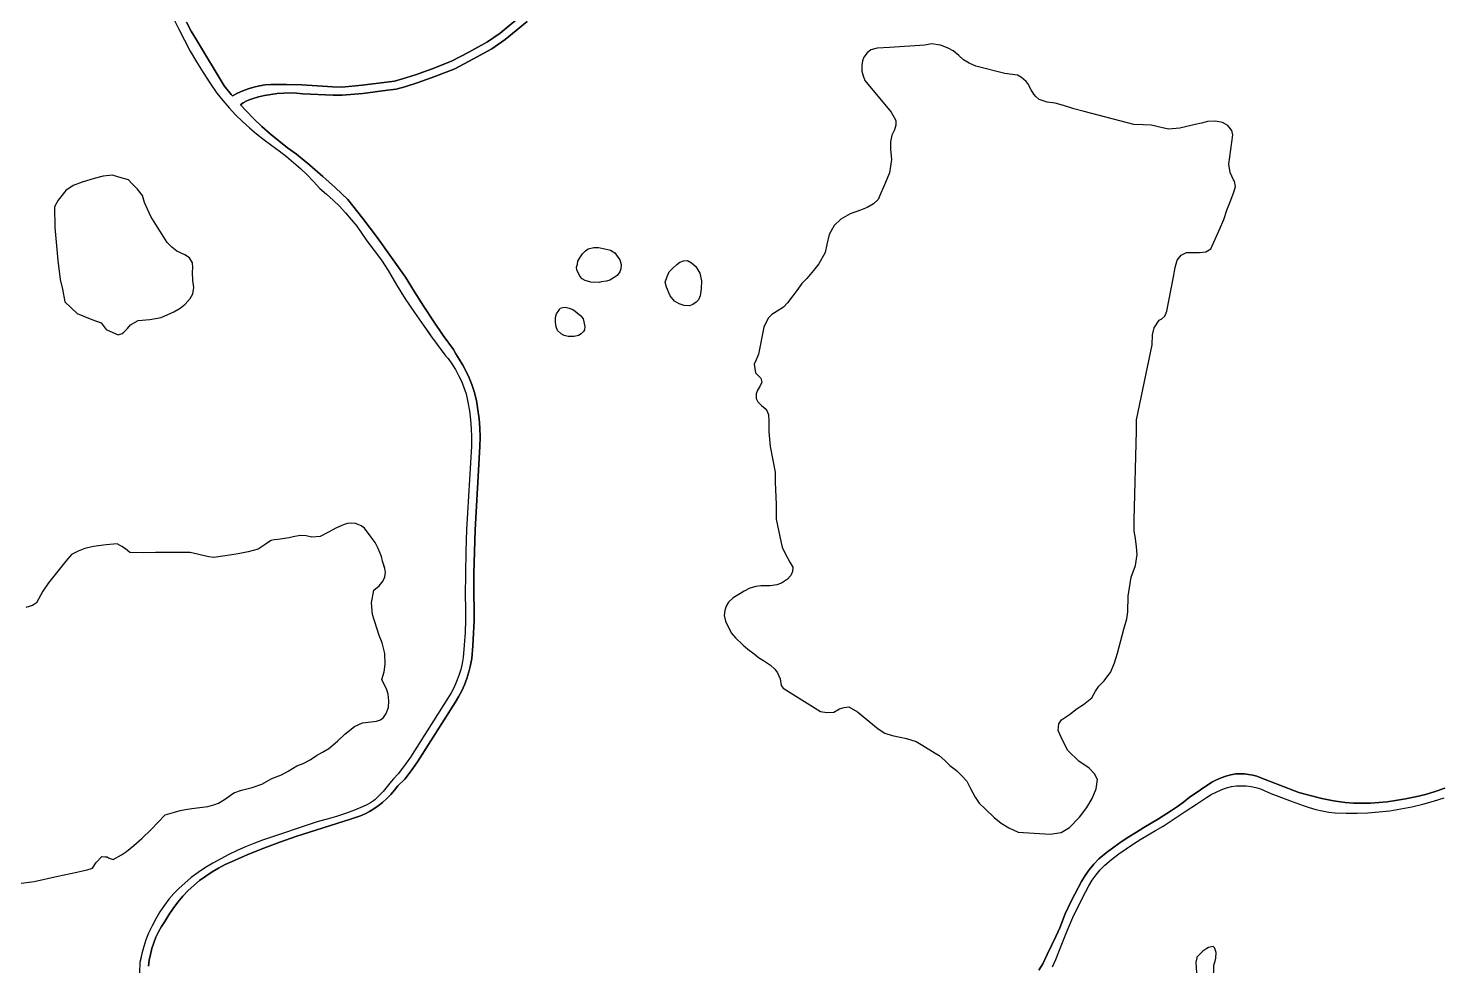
# Model space of a CAD drawing. Header units: inches. Extents: x 1273557 to 1282364, y 239587 to 246310.
# Drawn here: x 1280084 to 1280950, y 242040 to 242614 of the extents above; entities that cross this region are included whole.
import ezdxf

# ---------------------------------------------------------------- set-up
doc = ezdxf.new("R2010")
doc.units = ezdxf.units.IN
doc.header["$MEASUREMENT"] = 0
for name, color, linetype in [('GRASS', 3, 'Continuous'), ('GRASS-ISLAND', 22, 'Continuous'), ('PATH', 253, 'Continuous'), ('PATH-ISLAND', 252, 'Continuous'), ('Water_Source', 133, 'Continuous')]:
    doc.layers.add(name, color=color, linetype=linetype)

msp = doc.modelspace()

# ---------------------------------------------------------------- linework, layer by layer
at = {"layer": 'GRASS'}
for points in [[(1280173.07, 242619.96), (1280176.27, 242613.49), (1280179.71, 242606.69), (1280183.34, 242599.99), (1280187.16, 242593.39), (1280191.15, 242586.9), (1280195.32, 242580.52), (1280199.66, 242574.26), (1280203.29, 242569.72), (1280207.09, 242565.32), (1280211.05, 242561.07), (1280215.18, 242556.98), (1280219.46, 242553.05), (1280223.89, 242549.28), (1280228.46, 242545.69), (1280233.16, 242542.28), (1280237.75, 242538.99), (1280242.23, 242535.54), (1280246.57, 242531.93), (1280250.79, 242528.16), (1280254.87, 242524.25), (1280258.8, 242520.19), (1280262.59, 242516), (1280266.73, 242512.53), (1280270.73, 242508.89), (1280274.57, 242505.09), (1280278.26, 242501.14), (1280281.78, 242497.04), (1280285.13, 242492.8), (1280288.31, 242488.43), (1280291.3, 242483.93), (1280295.92, 242478.07), (1280300.29, 242472.03), (1280304.4, 242465.81), (1280309.53, 242457.1), (1280314.88, 242448.53), (1280320.47, 242440.1), (1280326.27, 242431.83), (1280330.21, 242426.08), (1280338.5, 242414.99), (1280339.77, 242413.42), (1280341.05, 242411.86), (1280343.41, 242408.58), (1280345.56, 242405.16), (1280347.51, 242401.62), (1280349.24, 242397.97), (1280350.76, 242394.21), (1280352.04, 242390.38), (1280353.22, 242385.13), (1280354.14, 242379.84), (1280354.81, 242374.5), (1280355.23, 242369.14), (1280355.39, 242363.77), (1280355.29, 242358.4), (1280352.33, 242307.34), (1280351.88, 242293.89), (1280351.62, 242280.43), (1280351.56, 242266.97), (1280351.73, 242259.39), (1280351.69, 242251.8), (1280351.44, 242244.22), (1280350.97, 242236.64), (1280350.3, 242229.08), (1280349.64, 242225.31), (1280348.75, 242221.6), (1280347.62, 242217.94), (1280346.27, 242214.37), (1280344.7, 242210.88), (1280342.92, 242207.5), (1280340.92, 242204.24), (1280318, 242168.09), (1280314.3, 242162.86), (1280310.41, 242157.77), (1280307.57, 242154.86), (1280306.32, 242153.12), (1280301.41, 242147.13), (1280296.3, 242142.04), (1280295.49, 242141.4), (1280293.49, 242140.07), (1280291.38, 242138.9), (1280289.18, 242137.92), (1280283.8, 242135.61), (1280278.33, 242133.53), (1280272.78, 242131.68), (1280267.15, 242130.08), (1280261.46, 242128.71), (1280227.59, 242117.19), (1280222.3, 242115.32), (1280217.08, 242113.26), (1280211.94, 242111.01), (1280206.89, 242108.57), (1280201.94, 242105.95), (1280197.08, 242103.14), (1280192.56, 242100.47), (1280188.18, 242097.56), (1280183.96, 242094.42), (1280179.92, 242091.07), (1280176.53, 242087.97), (1280173.31, 242084.69), (1280170.29, 242081.23), (1280167.48, 242077.62), (1280164.76, 242073.47), (1280162.24, 242069.2), (1280159.94, 242064.81), (1280157.85, 242060.31), (1280156.2, 242056.31), (1280154.8, 242052.21), (1280153.65, 242048.03), (1280152.52, 242042.58), (1280152.3, 242036.05)], [(1280389.44, 242618.14), (1280376.05, 242607.01), (1280367.87, 242601.38), (1280356.1, 242594.98), (1280345.24, 242589.15), (1280333.01, 242584.4), (1280322.74, 242580.71), (1280314.59, 242578.21), (1280309.36, 242576.67), (1280304.01, 242576.04), (1280288.92, 242574.08), (1280276.17, 242572.96), (1280270.7, 242573.03), (1280252.23, 242573.9), (1280248.32, 242574.23), (1280244.39, 242574.36), (1280240.47, 242574.28), (1280236.55, 242574), (1280232.65, 242573.52), (1280228.79, 242572.84), (1280224.96, 242571.95), (1280221.19, 242570.87), (1280219.26, 242570.19), (1280217.42, 242569.32), (1280215.67, 242568.26), (1280214.05, 242567.02), (1280217.42, 242563.39), (1280222.21, 242558.55), (1280227.15, 242553.88), (1280232.24, 242549.36), (1280237.47, 242545.02), (1280242.85, 242540.85), (1280248.35, 242536.86), (1280256.43, 242530.19), (1280264.36, 242523.34), (1280272.15, 242516.33), (1280279.79, 242509.16), (1280288.89, 242497.52), (1280297.8, 242485.74), (1280306.52, 242473.82), (1280315.06, 242461.76), (1280320.56, 242452.68), (1280326.23, 242443.71), (1280332.07, 242434.85), (1280338.08, 242426.1), (1280344.26, 242417.47), (1280345.79, 242414.78), (1280347.74, 242411.5), (1280350.07, 242407.82), (1280352.17, 242404), (1280354.04, 242400.07), (1280355.67, 242396.02), (1280357.08, 242391.79), (1280358.35, 242386.16), (1280359.32, 242380.61), (1280360.02, 242375.03), (1280360.45, 242369.42), (1280360.62, 242363.8), (1280360.52, 242358.2), (1280357.55, 242307.1), (1280357.11, 242293.75), (1280356.85, 242280.37), (1280356.79, 242267.02), (1280356.96, 242259.43), (1280356.92, 242251.7), (1280356.66, 242243.97), (1280356.19, 242236.25), (1280355.49, 242228.4), (1280354.76, 242224.25), (1280353.79, 242220.22), (1280352.57, 242216.25), (1280351.11, 242212.37), (1280349.4, 242208.58), (1280347.46, 242204.91), (1280345.36, 242201.48), (1280322.35, 242165.18), (1280318.51, 242159.76), (1280314.5, 242154.52), (1280310.26, 242150.55), (1280308.19, 242147.79), (1280305.94, 242145.17), (1280303.52, 242142.7), (1280300.95, 242140.4), (1280298.23, 242138.28), (1280295.68, 242136.45), (1280293.01, 242134.81), (1280290.23, 242133.35), (1280287.36, 242132.1), (1280284.4, 242131.05), (1280281.38, 242130.22), (1280247.9, 242119.51), (1280238.02, 242116.1), (1280228.23, 242112.42), (1280218.54, 242108.5), (1280208.96, 242104.32), (1280204.74, 242102.38), (1280200.63, 242100.22), (1280196.63, 242097.86), (1280192.76, 242095.29), (1280189.03, 242092.54), (1280185.44, 242089.59), (1280182, 242086.47), (1280178.79, 242082.96), (1280175.76, 242079.31), (1280172.89, 242075.52), (1280170.21, 242071.6), (1280167.72, 242067.56), (1280165.72, 242064.47), (1280163.92, 242061.25), (1280162.33, 242057.93), (1280160.96, 242054.51), (1280159.82, 242051), (1280158.9, 242047.44), (1280158.22, 242043.82), (1280157.77, 242040.16)], [(1280181.03, 242617.76), (1280183.95, 242612.23), (1280187.08, 242606.81), (1280204.04, 242578.79), (1280208.33, 242573.51), (1280209.05, 242572.68), (1280212.21, 242574.28), (1280215.46, 242575.69), (1280218.79, 242576.9), (1280222.19, 242577.9), (1280225.64, 242578.68), (1280229.14, 242579.26), (1280232.66, 242579.62), (1280242.11, 242579.59), (1280251.55, 242579.32), (1280260.99, 242578.81), (1280270.41, 242578.06), (1280275.98, 242578), (1280288.38, 242579.09), (1280303.39, 242581.04), (1280308.35, 242581.62), (1280313.14, 242583.03), (1280321.15, 242585.49), (1280331.25, 242589.12), (1280343.13, 242593.73), (1280353.71, 242599.41), (1280365.23, 242605.68), (1280373.01, 242611.03), (1280386.21, 242622)], [(1280078.25, 242090.87), (1280087.84, 242091.97), (1280102.37, 242095.18), (1280113.99, 242097.68), (1280117.46, 242098.48), (1280120.26, 242099.19), (1280123.51, 242100.23), (1280125.79, 242103.7), (1280129.27, 242107.2), (1280131.16, 242107.16), (1280132.46, 242107.13), (1280133.77, 242106.21), (1280136.08, 242105.37), (1280141.27, 242108.36), (1280144.21, 242110.4), (1280148.75, 242114.07), (1280153.74, 242118.4), (1280159.32, 242123.71), (1280167.86, 242132.79), (1280173.7, 242134.48), (1280177.06, 242135.51), (1280180.41, 242136.1), (1280184.31, 242136.56), (1280189.11, 242137.33), (1280194.02, 242137.88), (1280198.27, 242139), (1280200.52, 242139.84), (1280204.33, 242142.12), (1280210.02, 242146.3), (1280214.72, 242147.89), (1280221.26, 242149.55), (1280227.11, 242151.56), (1280233.23, 242154.94), (1280239.21, 242157.17), (1280243.14, 242159.58), (1280248.58, 242162.74), (1280252.37, 242164.24), (1280256.75, 242166.41), (1280260.58, 242169.04), (1280264.16, 242171.11), (1280268.09, 242173.41), (1280273.44, 242177.82), (1280277.93, 242182.11), (1280283.8, 242186.78), (1280288.71, 242189.09), (1280293.89, 242189.6), (1280297.32, 242190.08), (1280299.73, 242190.93), (1280301.59, 242192.25), (1280303.13, 242194.72), (1280304.59, 242198.44), (1280304.8, 242202.42), (1280304.45, 242206.53), (1280303.5, 242209.17), (1280300.6, 242215.62), (1280301.96, 242220.25), (1280302.53, 242225.02), (1280302.36, 242231.51), (1280300.7, 242238.05), (1280298.88, 242242.53), (1280294.88, 242255.39), (1280294.13, 242262.54), (1280295.65, 242270.19), (1280298.96, 242272.82), (1280301.43, 242275.94), (1280302.29, 242278.43), (1280302.7, 242281.03), (1280302.31, 242283.55), (1280302.27, 242283.67), (1280300.94, 242288.02), (1280300.22, 242290.89), (1280298.29, 242295.72), (1280296.45, 242299.3), (1280293.93, 242302.71), (1280289.95, 242308.17), (1280287.86, 242309.58), (1280286.11, 242310.42), (1280284.32, 242311.04), (1280282.03, 242311.21), (1280279.52, 242310.93), (1280277.52, 242310.41), (1280275.68, 242309.55), (1280272.8, 242308.26), (1280270.15, 242306.84), (1280267.84, 242305.65), (1280262.8, 242303.02), (1280257.63, 242302.61), (1280254.12, 242303.38), (1280250.48, 242303.7), (1280246.25, 242302.9), (1280243.73, 242302.28), (1280236.98, 242301.2), (1280234.58, 242300.92), (1280232.76, 242300.62), (1280231.13, 242299.52), (1280229.05, 242298.1), (1280224.92, 242295.38), (1280218.69, 242293.58), (1280212.62, 242292.37), (1280204.62, 242291.2), (1280201.76, 242290.82), (1280197.76, 242290.1), (1280194.62, 242290.63), (1280183.22, 242293.2), (1280162.09, 242293.28), (1280154.69, 242293.13), (1280146.4, 242293.16), (1280143.59, 242295.58), (1280141.46, 242297), (1280138.54, 242298.66), (1280131.92, 242298.04), (1280124.16, 242296.98), (1280118.89, 242295.75), (1280114.63, 242294.03), (1280110.71, 242291.97), (1280107.08, 242287.96), (1280102.37, 242281.82), (1280096.61, 242274.79), (1280093.06, 242269.65), (1280089.28, 242262.54), (1280086.8, 242260.9), (1280082.77, 242259.57)], [(1280702.58, 242037.7), (1280704.86, 242041.69), (1280707.55, 242047.26), (1280710.24, 242052.83), (1280712.93, 242058.4), (1280715.25, 242063.72), (1280718.57, 242072.13), (1280722.46, 242080.28), (1280726.58, 242088.21), (1280728.52, 242091.93), (1280730.82, 242095.65), (1280733.37, 242099.21), (1280736.14, 242102.57), (1280739.24, 242105.83), (1280743.76, 242109.6), (1280748.27, 242113.05), (1280752.89, 242116.33), (1280757.61, 242119.41), (1280762.16, 242122.24), (1280766.72, 242125.01), (1280771.3, 242127.74), (1280775.76, 242130.32), (1280783.68, 242135.49), (1280787.37, 242137.95), (1280790.96, 242140.55), (1280794.46, 242143.29), (1280808.31, 242152.86), (1280811.12, 242154.21), (1280814.01, 242155.38), (1280816.96, 242156.38), (1280819.97, 242157.19), (1280823.01, 242157.81), (1280825.62, 242157.93), (1280828.23, 242157.84), (1280830.82, 242157.55), (1280833.39, 242157.07), (1280835.91, 242156.38), (1280838.38, 242155.51), (1280861.56, 242146.53), (1280868.54, 242144.55), (1280875.6, 242142.85), (1280882.7, 242141.41), (1280889.85, 242140.25), (1280895.01, 242139.93), (1280900.18, 242139.82), (1280905.35, 242139.93), (1280910.51, 242140.26), (1280915.65, 242140.81), (1280920.77, 242141.57), (1280926.9, 242142.56), (1280932.98, 242143.8), (1280939.02, 242145.3), (1280944.98, 242147.05), (1280950.87, 242149.04)], [(1280710.74, 242039.85), (1280712.88, 242044.35), (1280714.81, 242048.95), (1280716.51, 242053.63), (1280719.77, 242061.86), (1280723.3, 242069.97), (1280727.12, 242077.96), (1280731.2, 242085.81), (1280733.05, 242089.36), (1280735.15, 242092.77), (1280737.49, 242096.03), (1280740.04, 242099.12), (1280742.8, 242102.03), (1280747.01, 242105.53), (1280751.36, 242108.86), (1280755.82, 242112.03), (1280760.41, 242115.02), (1280764.89, 242117.81), (1280769.4, 242120.55), (1280773.94, 242123.25), (1280778.49, 242125.89), (1280786.52, 242131.13), (1280792.7, 242135.25), (1280798.91, 242139.35), (1280805.15, 242143.41), (1280808, 242145.18), (1280810.97, 242146.74), (1280814.05, 242148.09), (1280817.21, 242149.21), (1280820.45, 242150.1), (1280823.4, 242150.47), (1280826.37, 242150.59), (1280829.34, 242150.46), (1280832.29, 242150.09), (1280835.19, 242149.47), (1280838.04, 242148.61), (1280844.48, 242145.89), (1280850.98, 242143.31), (1280857.54, 242140.87), (1280864.15, 242138.57), (1280867.97, 242137.22), (1280871.87, 242136.09), (1280875.82, 242135.18), (1280879.82, 242134.51), (1280883.84, 242134.07), (1280890.51, 242133.84), (1280897.18, 242133.85), (1280903.86, 242134.1), (1280910.52, 242134.58), (1280917.16, 242135.31), (1280923.95, 242136.4), (1280930.69, 242137.74), (1280937.38, 242139.32), (1280944, 242141.16), (1280950.56, 242143.23)], [(1280809.07, 242022.66), (1280809.61, 242040.88), (1280810.43, 242043.21), (1280810.86, 242045.15), (1280811.02, 242048.66), (1280810.19, 242051.01), (1280810, 242051.51), (1280809.24, 242052.2), (1280806.2, 242051.58), (1280805.22, 242051.01), (1280802.84, 242049.3), (1280799.46, 242046.04), (1280799.17, 242045.66), (1280799.06, 242045.28), (1280798.53, 242042.75), (1280798.89, 242036.14)]]:
    msp.add_lwpolyline(points, dxfattribs=at)
at = {"layer": 'GRASS-ISLAND'}
for points in [[(1280739.15, 242211.57), (1280742.47, 242214.7), (1280746.6, 242220.18), (1280748.87, 242225.7), (1280750.65, 242231.74), (1280754.42, 242246.42), (1280756.34, 242252.7), (1280756.84, 242257.04), (1280757.23, 242266.47), (1280759.05, 242278.22), (1280761.61, 242285.36), (1280762.55, 242292.04), (1280762.31, 242296.77), (1280761.71, 242301.75), (1280760.84, 242306.25), (1280760.78, 242312.96), (1280762.2, 242367.59), (1280762.15, 242374.43), (1280771.77, 242420.25), (1280771.95, 242426.34), (1280772.94, 242430.66), (1280776.18, 242435.41), (1280777.69, 242436.11), (1280779.48, 242437.8), (1280780.81, 242440.87), (1280784.88, 242461.88), (1280785.79, 242467.69), (1280787.04, 242472.13), (1280789.48, 242475.17), (1280792.88, 242476.68), (1280796.24, 242476.71), (1280800.84, 242476.83), (1280804.57, 242477.22), (1280807.61, 242479.12), (1280813.04, 242490.9), (1280815.7, 242497.04), (1280817.47, 242502.7), (1280819.88, 242508.85), (1280821.9, 242514.26), (1280822.73, 242517.21), (1280822.2, 242520.46), (1280821.6, 242521.22), (1280819.62, 242525.75), (1280818.77, 242530.87), (1280821.14, 242548.82), (1280820.47, 242551.32), (1280818.19, 242554.49), (1280814.77, 242556.33), (1280810.57, 242557.19), (1280805.71, 242556.83), (1280801.96, 242555.95), (1280798.08, 242555.06), (1280788.7, 242552.84), (1280781.85, 242552.29), (1280777.28, 242553.29), (1280771.23, 242554.58), (1280766.4, 242554.97), (1280760.56, 242555.01), (1280730.22, 242562.95), (1280723.93, 242564.62), (1280717.65, 242566.66), (1280712.47, 242568.05), (1280707.64, 242568.68), (1280702.6, 242570.44), (1280700.66, 242572.11), (1280699.33, 242573.64), (1280697.79, 242576.29), (1280695.66, 242580.08), (1280694.83, 242581.47), (1280691.92, 242583.79), (1280689.35, 242585.23), (1280681.68, 242586.32), (1280664.03, 242590.67), (1280659.86, 242592.65), (1280656.32, 242594.61), (1280653.53, 242597.3), (1280650.14, 242600.13), (1280647.08, 242601.83), (1280642.41, 242603.58), (1280636.84, 242604.36), (1280632.71, 242603.61), (1280611.05, 242602.11), (1280603.47, 242601.83), (1280599.71, 242600.82), (1280597.42, 242599.02), (1280595.48, 242596.34), (1280594.67, 242594.12), (1280594.09, 242591.16), (1280594.12, 242587.8), (1280595.03, 242584.8), (1280596.07, 242581.91), (1280612.17, 242562.57), (1280614.99, 242557.6), (1280615.05, 242554.66), (1280614.1, 242551.83), (1280612.64, 242548.51), (1280611.66, 242544.56), (1280611.66, 242540.09), (1280612.35, 242533.74), (1280611.12, 242525.57), (1280608.59, 242519.55), (1280605.79, 242513.05), (1280604.19, 242509.12), (1280601.26, 242506.47), (1280597.47, 242504.21), (1280593.32, 242502.59), (1280587.05, 242500.41), (1280581.37, 242497.21), (1280577.16, 242493.36), (1280574.14, 242487.85), (1280572.85, 242481.67), (1280571.84, 242476.73), (1280567.92, 242469.89), (1280564.69, 242465.75), (1280560.58, 242460.9), (1280557.51, 242457.76), (1280554.41, 242453.62), (1280551.95, 242450.21), (1280548.73, 242446.08), (1280546.29, 242443.41), (1280542.37, 242440.79), (1280539.08, 242438.9), (1280536.78, 242436.6), (1280534.27, 242431.2), (1280531.06, 242414.52), (1280529.6, 242411.21), (1280528.28, 242408.39), (1280529.12, 242403.15), (1280531.06, 242401.35), (1280532.39, 242399.95), (1280532.94, 242397.45), (1280531.87, 242394.74), (1280530.31, 242392.55), (1280529.51, 242390.34), (1280529.55, 242387.48), (1280530.61, 242385.34), (1280532.78, 242383.16), (1280534.97, 242381.36), (1280536.29, 242379.71), (1280537.1, 242377.57), (1280537.36, 242373.71), (1280537.29, 242367.01), (1280538.16, 242358.04), (1280541.07, 242342.42), (1280541.24, 242339.68), (1280541.14, 242336.08), (1280541.76, 242322.77), (1280541.75, 242313.7), (1280544.81, 242299.08), (1280545.36, 242296.58), (1280547, 242293.05), (1280550.2, 242287.37), (1280551.97, 242284.21), (1280551.77, 242281.61), (1280550.71, 242279.15), (1280548.66, 242276.85), (1280544.99, 242274.47), (1280542.22, 242273.43), (1280538.1, 242272.8), (1280532.39, 242272.84), (1280529.27, 242272.43), (1280525.64, 242271.41), (1280522.11, 242269.65), (1280518.44, 242267.27), (1280515.53, 242265.49), (1280512.6, 242262.96), (1280511.17, 242260.52), (1280510.34, 242257.68), (1280510.01, 242254.71), (1280510.78, 242251.33), (1280514.31, 242244.15), (1280516.83, 242240.98), (1280521.67, 242236.49), (1280524.46, 242234.17), (1280528.23, 242231.21), (1280530.9, 242229.02), (1280533.95, 242227.19), (1280538.22, 242224.34), (1280541.01, 242221.9), (1280542.56, 242219.74), (1280544.12, 242216.01), (1280544.83, 242211.85), (1280546.15, 242210.32), (1280568.85, 242196.01), (1280572.81, 242195.4), (1280577.04, 242195.53), (1280580.58, 242197.54), (1280583.34, 242198.46), (1280586.2, 242198.75), (1280591.46, 242195.75), (1280604.09, 242185.45), (1280608.24, 242182.84), (1280612.67, 242181.23), (1280617.73, 242180.22), (1280621.56, 242179.49), (1280627.47, 242177.58), (1280631.51, 242175.23), (1280639.08, 242170.42), (1280641.52, 242168.98), (1280645.04, 242166.02), (1280648.06, 242162.96), (1280652.2, 242159.86), (1280655.46, 242156.66), (1280658.35, 242153.35), (1280660.71, 242148.81), (1280663.54, 242143.63), (1280666.05, 242139.96), (1280669.79, 242136.25), (1280675.24, 242131.25), (1280679.49, 242127.77), (1280684.13, 242124.78), (1280689.9, 242122.26), (1280709.37, 242120.96), (1280716.23, 242122.01), (1280721.29, 242125.1), (1280727.43, 242131.26), (1280731.82, 242137.22), (1280735.08, 242142.72), (1280737.49, 242148.74), (1280738.27, 242154.44), (1280736.63, 242157.84), (1280733.25, 242161.41), (1280727.04, 242165.69), (1280720.26, 242172.22), (1280716.85, 242178.9), (1280714.4, 242184.44), (1280714.76, 242188.4), (1280716.32, 242190.84), (1280721.26, 242194.06), (1280725.96, 242197.78), (1280729.88, 242200.27), (1280734.97, 242204.35), (1280737.07, 242208.52)], [(1280182.88, 242473.44), (1280179.94, 242475.34), (1280175.18, 242477.54), (1280172.12, 242479.96), (1280169.08, 242482.89), (1280166.21, 242487.78), (1280162.21, 242493.99), (1280159.21, 242498.87), (1280157.12, 242503.35), (1280155.4, 242507.42), (1280154.08, 242511.61), (1280151.06, 242515.59), (1280147.64, 242519.06), (1280145.61, 242521.32), (1280139.67, 242522.9), (1280135.67, 242524.04), (1280130.07, 242523.4), (1280124.57, 242521.98), (1280117.11, 242519.83), (1280111.6, 242517.76), (1280107.1, 242514.76), (1280102.4, 242508.77), (1280100.34, 242504.66), (1280100.54, 242492.04), (1280102.24, 242471.98), (1280103.63, 242460.25), (1280105.17, 242454.36), (1280106.54, 242446.65), (1280114.03, 242439.44), (1280123.03, 242435.83), (1280128.86, 242433.74), (1280131.85, 242429.63), (1280135.96, 242427.84), (1280139.18, 242426.45), (1280141.67, 242427.3), (1280142.6, 242428.06), (1280144.86, 242430.34), (1280146.74, 242432.5), (1280151.35, 242435.12), (1280158.52, 242435.84), (1280165.57, 242436.96), (1280173.2, 242440.54), (1280177.16, 242442.65), (1280180.21, 242445.17), (1280183.16, 242448.61), (1280184.92, 242451.42), (1280185.41, 242455.44), (1280184.87, 242459.61), (1280184.73, 242464.69), (1280184.94, 242467.67), (1280184.75, 242470.54)], [(1280433.45, 242458.39), (1280428.41, 242458.62), (1280424.93, 242459.75), (1280423.11, 242460.73), (1280421.7, 242462.21), (1280419.85, 242466.08), (1280419.7, 242467.73), (1280420.16, 242469.68), (1280420.52, 242471.53), (1280421.72, 242473.55), (1280423.33, 242475.88), (1280425.14, 242477.89), (1280426.82, 242479.08), (1280430.15, 242479.91), (1280433.13, 242479.83), (1280436.93, 242479.1), (1280440.51, 242478.18), (1280443.15, 242476.56), (1280446.22, 242472.24), (1280446.97, 242469.54), (1280446.68, 242466.76), (1280446.12, 242464.92), (1280444.51, 242462.8), (1280442.72, 242461.41), (1280439.99, 242459.84), (1280438.01, 242459.17), (1280434.91, 242458.74)], [(1280473.91, 242458.61), (1280475.15, 242462.19), (1280476.36, 242464.94), (1280478.27, 242467.05), (1280480.92, 242469.45), (1280482.81, 242470.84), (1280485.11, 242471.7), (1280487.48, 242471.84), (1280489.92, 242470.43), (1280492.53, 242468.19), (1280495, 242464.2), (1280496.1, 242459.43), (1280495.86, 242454.49), (1280495.33, 242450.28), (1280494.33, 242447.83), (1280492.84, 242446.33), (1280490.74, 242444.94), (1280488.66, 242444.18), (1280485.47, 242444.37), (1280482.51, 242445.38), (1280479.66, 242446.91), (1280476.87, 242450.18), (1280474.65, 242455.5)], [(1280408.9, 242441.4), (1280409.27, 242441.96), (1280409.6, 242442.67), (1280411.26, 242443.04), (1280412.61, 242443.31), (1280415.17, 242442.72), (1280417.72, 242441.72), (1280422.36, 242437.98), (1280423.65, 242436.19), (1280424.75, 242431.52), (1280424.49, 242429.57), (1280423.95, 242428.55), (1280422.46, 242426.95), (1280420.89, 242426.06), (1280418.19, 242425.42), (1280414.47, 242425.42), (1280412.02, 242426.01), (1280410.3, 242427.09), (1280408.08, 242429.11), (1280407.22, 242431.3), (1280406.68, 242434.2), (1280406.76, 242437.08), (1280407.34, 242439.33)]]:
    msp.add_lwpolyline(points, close=True, dxfattribs=at)
at = {"layer": 'PATH'}
for points in [[(1280173.07, 242619.96), (1280176.27, 242613.49), (1280179.71, 242606.69), (1280183.34, 242599.99), (1280187.16, 242593.39), (1280191.15, 242586.9), (1280195.32, 242580.52), (1280199.66, 242574.26), (1280203.29, 242569.72), (1280207.09, 242565.32), (1280211.05, 242561.07), (1280215.18, 242556.98), (1280219.46, 242553.05), (1280223.89, 242549.28), (1280228.46, 242545.69), (1280233.16, 242542.28), (1280237.75, 242538.99), (1280242.23, 242535.54), (1280246.57, 242531.93), (1280250.79, 242528.16), (1280254.87, 242524.25), (1280258.8, 242520.19), (1280262.59, 242516), (1280266.73, 242512.53), (1280270.73, 242508.89), (1280274.57, 242505.09), (1280278.26, 242501.14), (1280281.78, 242497.04), (1280285.13, 242492.8), (1280288.31, 242488.43), (1280291.3, 242483.93), (1280295.92, 242478.07), (1280300.29, 242472.03), (1280304.4, 242465.81), (1280309.53, 242457.1), (1280314.88, 242448.53), (1280320.47, 242440.1), (1280326.27, 242431.83), (1280330.19, 242426.11), (1280330.33, 242425.92), (1280338.5, 242414.99), (1280339.77, 242413.42), (1280341.05, 242411.86), (1280343.41, 242408.58), (1280345.56, 242405.16), (1280347.51, 242401.62), (1280349.24, 242397.97), (1280350.76, 242394.21), (1280352.04, 242390.38), (1280353.22, 242385.13), (1280354.14, 242379.84), (1280354.81, 242374.5), (1280355.23, 242369.14), (1280355.39, 242363.77), (1280355.29, 242358.4), (1280352.33, 242307.34), (1280351.88, 242293.89), (1280351.62, 242280.43), (1280351.56, 242266.97), (1280351.73, 242259.39), (1280351.69, 242251.8), (1280351.44, 242244.22), (1280350.97, 242236.64), (1280350.3, 242229.08), (1280349.64, 242225.31), (1280348.75, 242221.6), (1280347.62, 242217.94), (1280346.27, 242214.37), (1280344.7, 242210.88), (1280342.92, 242207.5), (1280340.92, 242204.24), (1280318, 242168.09), (1280314.3, 242162.86), (1280310.41, 242157.77), (1280307.57, 242154.86), (1280306.32, 242153.12), (1280301.41, 242147.13), (1280296.3, 242142.04), (1280295.49, 242141.4), (1280293.49, 242140.07), (1280291.38, 242138.9), (1280289.18, 242137.92), (1280283.8, 242135.61), (1280278.33, 242133.53), (1280272.78, 242131.68), (1280267.15, 242130.08), (1280261.46, 242128.71), (1280227.59, 242117.19), (1280222.3, 242115.32), (1280217.08, 242113.26), (1280211.94, 242111.01), (1280206.89, 242108.57), (1280201.94, 242105.95), (1280197.08, 242103.14), (1280192.56, 242100.47), (1280188.18, 242097.56), (1280183.96, 242094.42), (1280179.92, 242091.07), (1280176.53, 242087.97), (1280173.31, 242084.69), (1280170.29, 242081.23), (1280167.48, 242077.62), (1280164.76, 242073.47), (1280162.24, 242069.2), (1280159.94, 242064.81), (1280157.85, 242060.31), (1280156.2, 242056.31), (1280154.8, 242052.21), (1280153.65, 242048.03), (1280152.77, 242043.79), (1280152.52, 242042.58), (1280152.43, 242039.93)], [(1280710.74, 242039.85), (1280712.88, 242044.35), (1280714.81, 242048.95), (1280716.51, 242053.63), (1280719.77, 242061.86), (1280723.3, 242069.97), (1280727.12, 242077.96), (1280731.2, 242085.81), (1280733.05, 242089.36), (1280735.15, 242092.77), (1280737.49, 242096.03), (1280740.04, 242099.12), (1280742.8, 242102.03), (1280747.01, 242105.53), (1280751.36, 242108.86), (1280755.82, 242112.03), (1280760.41, 242115.02), (1280764.89, 242117.81), (1280769.4, 242120.55), (1280773.94, 242123.25), (1280778.49, 242125.89), (1280786.52, 242131.13), (1280792.7, 242135.25), (1280798.91, 242139.35), (1280805.15, 242143.41), (1280808, 242145.18), (1280810.97, 242146.74), (1280814.05, 242148.09), (1280817.21, 242149.21), (1280820.45, 242150.1), (1280823.4, 242150.47), (1280826.37, 242150.59), (1280829.34, 242150.46), (1280832.29, 242150.09), (1280835.19, 242149.47), (1280838.04, 242148.61), (1280844.48, 242145.89), (1280850.98, 242143.31), (1280857.54, 242140.87), (1280864.15, 242138.57), (1280867.97, 242137.22), (1280871.87, 242136.09), (1280875.82, 242135.18), (1280879.82, 242134.51), (1280883.84, 242134.07), (1280890.51, 242133.84), (1280897.18, 242133.85), (1280903.86, 242134.1), (1280910.52, 242134.58), (1280917.16, 242135.31), (1280923.95, 242136.4), (1280930.69, 242137.74), (1280937.38, 242139.32), (1280944, 242141.16), (1280950.56, 242143.23)]]:
    msp.add_lwpolyline(points, dxfattribs=at)
at = {"layer": 'PATH-ISLAND'}
for points in [[(1280157.77, 242040.16), (1280158.22, 242043.82), (1280158.9, 242047.44), (1280159.82, 242051), (1280160.96, 242054.51), (1280162.33, 242057.93), (1280163.92, 242061.25), (1280165.72, 242064.47), (1280167.72, 242067.56), (1280170.21, 242071.6), (1280172.89, 242075.52), (1280175.76, 242079.31), (1280178.79, 242082.96), (1280182, 242086.47), (1280185.44, 242089.59), (1280189.03, 242092.54), (1280192.76, 242095.29), (1280196.63, 242097.86), (1280200.63, 242100.22), (1280204.74, 242102.38), (1280208.96, 242104.32), (1280218.54, 242108.5), (1280228.23, 242112.42), (1280238.02, 242116.1), (1280247.9, 242119.51), (1280281.38, 242130.22), (1280284.4, 242131.05), (1280287.36, 242132.1), (1280290.23, 242133.35), (1280293.01, 242134.81), (1280295.68, 242136.45), (1280298.23, 242138.28), (1280300.95, 242140.4), (1280303.52, 242142.7), (1280305.94, 242145.17), (1280308.19, 242147.79), (1280310.26, 242150.55), (1280314.5, 242154.52), (1280318.51, 242159.76), (1280322.35, 242165.18), (1280345.36, 242201.48), (1280347.46, 242204.91), (1280349.4, 242208.58), (1280351.11, 242212.37), (1280352.57, 242216.25), (1280353.79, 242220.22), (1280354.76, 242224.25), (1280355.49, 242228.4), (1280356.19, 242236.25), (1280356.66, 242243.97), (1280356.92, 242251.7), (1280356.96, 242259.43), (1280356.79, 242267.02), (1280356.85, 242280.37), (1280357.11, 242293.75), (1280357.55, 242307.1), (1280360.52, 242358.2), (1280360.62, 242363.8), (1280360.45, 242369.42), (1280360.02, 242375.03), (1280359.32, 242380.61), (1280358.35, 242386.16), (1280357.08, 242391.79), (1280355.67, 242396.02), (1280354.04, 242400.07), (1280352.17, 242404), (1280350.07, 242407.82), (1280347.74, 242411.5), (1280345.79, 242414.78), (1280344.26, 242417.47), (1280344.26, 242417.47), (1280338.08, 242426.1), (1280332.07, 242434.85), (1280326.23, 242443.71), (1280320.56, 242452.68), (1280315.06, 242461.76), (1280306.52, 242473.82), (1280297.8, 242485.74), (1280288.89, 242497.52), (1280279.79, 242509.16), (1280272.15, 242516.33), (1280264.36, 242523.34), (1280256.43, 242530.19), (1280248.35, 242536.86), (1280242.85, 242540.85), (1280237.47, 242545.02), (1280232.24, 242549.36), (1280227.15, 242553.88), (1280222.21, 242558.55), (1280217.42, 242563.39), (1280214.05, 242567.02), (1280215.67, 242568.26), (1280217.42, 242569.32), (1280219.26, 242570.19), (1280221.19, 242570.87), (1280224.96, 242571.95), (1280228.79, 242572.84), (1280232.65, 242573.52), (1280236.55, 242574), (1280240.47, 242574.28), (1280244.39, 242574.36), (1280248.32, 242574.23), (1280252.23, 242573.9), (1280270.7, 242573.03), (1280276.17, 242572.96), (1280288.92, 242574.08), (1280304.01, 242576.04), (1280309.36, 242576.67), (1280314.59, 242578.21), (1280322.74, 242580.71), (1280333.01, 242584.4), (1280345.24, 242589.15), (1280356.1, 242594.98), (1280367.87, 242601.38), (1280376.05, 242607.01), (1280389.44, 242618.14)], [(1280386.21, 242622), (1280373.01, 242611.03), (1280365.23, 242605.68), (1280353.71, 242599.41), (1280343.13, 242593.73), (1280331.25, 242589.12), (1280321.15, 242585.49), (1280313.14, 242583.03), (1280308.35, 242581.62), (1280303.39, 242581.04), (1280288.38, 242579.09), (1280275.98, 242578), (1280270.41, 242578.06), (1280260.99, 242578.81), (1280251.55, 242579.32), (1280242.11, 242579.59), (1280232.66, 242579.62), (1280229.14, 242579.26), (1280225.64, 242578.68), (1280222.19, 242577.9), (1280218.79, 242576.9), (1280215.46, 242575.69), (1280212.21, 242574.28), (1280209.05, 242572.68), (1280208.33, 242573.51), (1280204.04, 242578.79), (1280187.08, 242606.81), (1280183.95, 242612.23), (1280181.03, 242617.76)], [(1280950.87, 242149.04), (1280944.98, 242147.05), (1280939.02, 242145.3), (1280932.98, 242143.8), (1280926.9, 242142.56), (1280920.77, 242141.57), (1280915.65, 242140.81), (1280910.51, 242140.26), (1280905.35, 242139.93), (1280900.18, 242139.82), (1280895.01, 242139.93), (1280889.85, 242140.25), (1280882.7, 242141.41), (1280875.6, 242142.85), (1280868.54, 242144.55), (1280861.56, 242146.53), (1280838.38, 242155.51), (1280835.91, 242156.38), (1280833.39, 242157.07), (1280830.82, 242157.55), (1280828.23, 242157.84), (1280825.62, 242157.93), (1280823.01, 242157.81), (1280819.97, 242157.19), (1280816.96, 242156.38), (1280814.01, 242155.38), (1280811.12, 242154.21), (1280808.31, 242152.86), (1280794.46, 242143.29), (1280790.96, 242140.55), (1280787.37, 242137.95), (1280783.68, 242135.49), (1280775.76, 242130.32), (1280771.3, 242127.74), (1280766.72, 242125.01), (1280762.16, 242122.24), (1280757.61, 242119.41), (1280752.89, 242116.33), (1280748.27, 242113.05), (1280743.76, 242109.6), (1280739.24, 242105.83), (1280736.14, 242102.57), (1280733.37, 242099.21), (1280730.82, 242095.65), (1280728.52, 242091.93), (1280726.58, 242088.21), (1280722.46, 242080.28), (1280718.57, 242072.13), (1280715.25, 242063.72), (1280712.93, 242058.4), (1280710.24, 242052.83), (1280707.55, 242047.26), (1280704.86, 242041.69), (1280702.58, 242037.7)]]:
    msp.add_lwpolyline(points, dxfattribs=at)
for points in [[(1280739.15, 242211.57), (1280742.47, 242214.7), (1280746.6, 242220.18), (1280748.87, 242225.7), (1280750.65, 242231.74), (1280754.42, 242246.42), (1280756.34, 242252.7), (1280756.84, 242257.04), (1280757.23, 242266.47), (1280759.05, 242278.22), (1280761.61, 242285.36), (1280762.55, 242292.04), (1280762.31, 242296.77), (1280761.71, 242301.75), (1280760.84, 242306.25), (1280760.78, 242312.96), (1280762.2, 242367.59), (1280762.15, 242374.43), (1280771.77, 242420.25), (1280771.95, 242426.34), (1280772.94, 242430.66), (1280776.18, 242435.41), (1280777.69, 242436.11), (1280779.48, 242437.8), (1280780.81, 242440.87), (1280784.88, 242461.88), (1280785.79, 242467.69), (1280787.04, 242472.13), (1280789.48, 242475.17), (1280792.88, 242476.68), (1280796.24, 242476.71), (1280800.84, 242476.83), (1280804.57, 242477.22), (1280807.61, 242479.12), (1280813.04, 242490.9), (1280815.7, 242497.04), (1280817.47, 242502.7), (1280819.88, 242508.85), (1280821.9, 242514.26), (1280822.73, 242517.21), (1280822.2, 242520.46), (1280821.6, 242521.22), (1280819.62, 242525.75), (1280818.77, 242530.87), (1280821.14, 242548.82), (1280820.47, 242551.32), (1280818.19, 242554.49), (1280814.77, 242556.33), (1280810.57, 242557.19), (1280805.71, 242556.83), (1280801.96, 242555.95), (1280798.08, 242555.06), (1280788.7, 242552.84), (1280781.85, 242552.29), (1280777.28, 242553.29), (1280771.23, 242554.58), (1280766.4, 242554.97), (1280760.56, 242555.01), (1280730.22, 242562.95), (1280723.93, 242564.62), (1280717.65, 242566.66), (1280712.47, 242568.05), (1280707.64, 242568.68), (1280702.6, 242570.44), (1280700.66, 242572.11), (1280699.33, 242573.64), (1280697.79, 242576.29), (1280695.66, 242580.08), (1280694.83, 242581.47), (1280691.92, 242583.79), (1280689.35, 242585.23), (1280681.68, 242586.32), (1280664.03, 242590.67), (1280659.86, 242592.65), (1280656.32, 242594.61), (1280653.53, 242597.3), (1280650.14, 242600.13), (1280647.08, 242601.83), (1280642.41, 242603.58), (1280636.84, 242604.36), (1280632.71, 242603.61), (1280611.05, 242602.11), (1280603.47, 242601.83), (1280599.71, 242600.82), (1280597.42, 242599.02), (1280595.48, 242596.34), (1280594.67, 242594.12), (1280594.09, 242591.16), (1280594.12, 242587.8), (1280595.03, 242584.8), (1280596.07, 242581.91), (1280612.17, 242562.57), (1280614.99, 242557.6), (1280615.05, 242554.66), (1280614.1, 242551.83), (1280612.64, 242548.51), (1280611.66, 242544.56), (1280611.66, 242540.09), (1280612.35, 242533.74), (1280611.12, 242525.57), (1280608.59, 242519.55), (1280605.79, 242513.05), (1280604.19, 242509.12), (1280601.26, 242506.47), (1280597.47, 242504.21), (1280593.32, 242502.59), (1280587.05, 242500.41), (1280581.37, 242497.21), (1280577.16, 242493.36), (1280574.14, 242487.85), (1280572.85, 242481.67), (1280571.84, 242476.73), (1280567.92, 242469.89), (1280564.69, 242465.75), (1280560.58, 242460.9), (1280557.51, 242457.76), (1280554.41, 242453.62), (1280551.95, 242450.21), (1280548.73, 242446.08), (1280546.29, 242443.41), (1280542.37, 242440.79), (1280539.08, 242438.9), (1280536.78, 242436.6), (1280534.27, 242431.2), (1280531.06, 242414.52), (1280529.6, 242411.21), (1280528.28, 242408.39), (1280529.12, 242403.15), (1280531.06, 242401.35), (1280532.39, 242399.95), (1280532.94, 242397.45), (1280531.87, 242394.74), (1280530.31, 242392.55), (1280529.51, 242390.34), (1280529.55, 242387.48), (1280530.61, 242385.34), (1280532.78, 242383.16), (1280534.97, 242381.36), (1280536.29, 242379.71), (1280537.1, 242377.57), (1280537.36, 242373.71), (1280537.29, 242367.01), (1280538.16, 242358.04), (1280541.07, 242342.42), (1280541.24, 242339.68), (1280541.14, 242336.08), (1280541.76, 242322.77), (1280541.75, 242313.7), (1280544.81, 242299.08), (1280545.36, 242296.58), (1280547, 242293.05), (1280550.2, 242287.37), (1280551.97, 242284.21), (1280551.77, 242281.61), (1280550.71, 242279.15), (1280548.66, 242276.85), (1280544.99, 242274.47), (1280542.22, 242273.43), (1280538.1, 242272.8), (1280532.39, 242272.84), (1280529.27, 242272.43), (1280525.64, 242271.41), (1280522.11, 242269.65), (1280518.44, 242267.27), (1280515.53, 242265.49), (1280512.6, 242262.96), (1280511.17, 242260.52), (1280510.34, 242257.68), (1280510.01, 242254.71), (1280510.78, 242251.33), (1280514.31, 242244.15), (1280516.83, 242240.98), (1280521.67, 242236.49), (1280524.46, 242234.17), (1280528.23, 242231.21), (1280530.9, 242229.02), (1280533.95, 242227.19), (1280538.22, 242224.34), (1280541.01, 242221.9), (1280542.56, 242219.74), (1280544.12, 242216.01), (1280544.83, 242211.85), (1280546.15, 242210.32), (1280568.85, 242196.01), (1280572.81, 242195.4), (1280577.04, 242195.53), (1280580.58, 242197.54), (1280583.34, 242198.46), (1280586.2, 242198.75), (1280591.46, 242195.75), (1280604.09, 242185.45), (1280608.24, 242182.84), (1280612.67, 242181.23), (1280617.73, 242180.22), (1280621.56, 242179.49), (1280627.47, 242177.58), (1280631.51, 242175.23), (1280639.08, 242170.42), (1280641.52, 242168.98), (1280645.04, 242166.02), (1280648.06, 242162.96), (1280652.2, 242159.86), (1280655.46, 242156.66), (1280658.35, 242153.35), (1280660.71, 242148.81), (1280663.54, 242143.63), (1280666.05, 242139.96), (1280669.79, 242136.25), (1280675.24, 242131.25), (1280679.49, 242127.77), (1280684.13, 242124.78), (1280689.9, 242122.26), (1280709.37, 242120.96), (1280716.23, 242122.01), (1280721.29, 242125.1), (1280727.43, 242131.26), (1280731.82, 242137.22), (1280735.08, 242142.72), (1280737.49, 242148.74), (1280738.27, 242154.44), (1280736.63, 242157.84), (1280733.25, 242161.41), (1280727.04, 242165.69), (1280720.26, 242172.22), (1280716.85, 242178.9), (1280714.4, 242184.44), (1280714.76, 242188.4), (1280716.32, 242190.84), (1280721.26, 242194.06), (1280725.96, 242197.78), (1280729.88, 242200.27), (1280734.97, 242204.35), (1280737.07, 242208.52)], [(1280433.45, 242458.39), (1280428.41, 242458.62), (1280424.93, 242459.75), (1280423.11, 242460.73), (1280421.7, 242462.21), (1280419.85, 242466.08), (1280419.7, 242467.73), (1280420.16, 242469.68), (1280420.52, 242471.53), (1280421.72, 242473.55), (1280423.33, 242475.88), (1280425.14, 242477.89), (1280426.82, 242479.08), (1280430.15, 242479.91), (1280433.13, 242479.83), (1280436.93, 242479.1), (1280440.51, 242478.18), (1280443.15, 242476.56), (1280446.22, 242472.24), (1280446.97, 242469.54), (1280446.68, 242466.76), (1280446.12, 242464.92), (1280444.51, 242462.8), (1280442.72, 242461.41), (1280439.99, 242459.84), (1280438.01, 242459.17), (1280434.91, 242458.74)], [(1280473.91, 242458.61), (1280475.15, 242462.19), (1280476.36, 242464.94), (1280478.27, 242467.05), (1280480.92, 242469.45), (1280482.81, 242470.84), (1280485.11, 242471.7), (1280487.48, 242471.84), (1280489.92, 242470.43), (1280492.53, 242468.19), (1280495, 242464.2), (1280496.1, 242459.43), (1280495.86, 242454.49), (1280495.33, 242450.28), (1280494.33, 242447.83), (1280492.84, 242446.33), (1280490.74, 242444.94), (1280488.66, 242444.18), (1280485.47, 242444.37), (1280482.51, 242445.38), (1280479.66, 242446.91), (1280476.87, 242450.18), (1280474.65, 242455.5)], [(1280408.9, 242441.4), (1280409.27, 242441.96), (1280409.6, 242442.67), (1280411.26, 242443.04), (1280412.61, 242443.31), (1280415.17, 242442.72), (1280417.72, 242441.72), (1280422.36, 242437.98), (1280423.65, 242436.19), (1280424.75, 242431.52), (1280424.49, 242429.57), (1280423.95, 242428.55), (1280422.46, 242426.95), (1280420.89, 242426.06), (1280418.19, 242425.42), (1280414.47, 242425.42), (1280412.02, 242426.01), (1280410.3, 242427.09), (1280408.08, 242429.11), (1280407.22, 242431.3), (1280406.68, 242434.2), (1280406.76, 242437.08), (1280407.34, 242439.33)]]:
    msp.add_lwpolyline(points, close=True, dxfattribs=at)
at = {"layer": 'Water_Source'}
for points in [[(1280739.15, 242211.57), (1280742.47, 242214.7), (1280746.6, 242220.18), (1280748.87, 242225.7), (1280750.65, 242231.74), (1280754.42, 242246.42), (1280756.34, 242252.7), (1280756.84, 242257.04), (1280757.23, 242266.47), (1280759.05, 242278.22), (1280761.61, 242285.36), (1280762.55, 242292.04), (1280762.31, 242296.77), (1280761.71, 242301.75), (1280760.84, 242306.25), (1280760.78, 242312.96), (1280762.2, 242367.59), (1280762.15, 242374.43), (1280771.77, 242420.25), (1280771.95, 242426.34), (1280772.94, 242430.66), (1280776.18, 242435.41), (1280777.69, 242436.11), (1280779.48, 242437.8), (1280780.81, 242440.87), (1280784.88, 242461.88), (1280785.79, 242467.69), (1280787.04, 242472.13), (1280789.48, 242475.17), (1280792.88, 242476.68), (1280796.24, 242476.71), (1280800.84, 242476.83), (1280804.57, 242477.22), (1280807.61, 242479.12), (1280813.04, 242490.9), (1280815.7, 242497.04), (1280817.47, 242502.7), (1280819.88, 242508.85), (1280821.9, 242514.26), (1280822.73, 242517.21), (1280822.2, 242520.46), (1280821.6, 242521.22), (1280819.62, 242525.75), (1280818.77, 242530.87), (1280821.14, 242548.82), (1280820.47, 242551.32), (1280818.19, 242554.49), (1280814.77, 242556.33), (1280810.57, 242557.19), (1280805.71, 242556.83), (1280801.96, 242555.95), (1280798.08, 242555.06), (1280788.7, 242552.84), (1280781.85, 242552.29), (1280777.28, 242553.29), (1280771.23, 242554.58), (1280766.4, 242554.97), (1280760.56, 242555.01), (1280730.22, 242562.95), (1280723.93, 242564.62), (1280717.65, 242566.66), (1280712.47, 242568.05), (1280707.64, 242568.68), (1280702.6, 242570.44), (1280700.66, 242572.11), (1280699.33, 242573.64), (1280697.79, 242576.29), (1280695.66, 242580.08), (1280694.83, 242581.47), (1280691.92, 242583.79), (1280689.35, 242585.23), (1280681.68, 242586.32), (1280664.03, 242590.67), (1280659.86, 242592.65), (1280656.32, 242594.61), (1280653.53, 242597.3), (1280650.14, 242600.13), (1280647.08, 242601.83), (1280642.41, 242603.58), (1280636.84, 242604.36), (1280632.71, 242603.61), (1280611.05, 242602.11), (1280603.47, 242601.83), (1280599.71, 242600.82), (1280597.42, 242599.02), (1280595.48, 242596.34), (1280594.67, 242594.12), (1280594.09, 242591.16), (1280594.12, 242587.8), (1280595.03, 242584.8), (1280596.07, 242581.91), (1280612.17, 242562.57), (1280614.99, 242557.6), (1280615.05, 242554.66), (1280614.1, 242551.83), (1280612.64, 242548.51), (1280611.66, 242544.56), (1280611.66, 242540.09), (1280612.35, 242533.74), (1280611.12, 242525.57), (1280608.59, 242519.55), (1280605.79, 242513.05), (1280604.19, 242509.12), (1280601.26, 242506.47), (1280597.47, 242504.21), (1280593.32, 242502.59), (1280587.05, 242500.41), (1280581.37, 242497.21), (1280577.16, 242493.36), (1280574.14, 242487.85), (1280572.85, 242481.67), (1280571.84, 242476.73), (1280567.92, 242469.89), (1280564.69, 242465.75), (1280560.58, 242460.9), (1280557.51, 242457.76), (1280554.41, 242453.62), (1280551.95, 242450.21), (1280548.73, 242446.08), (1280546.29, 242443.41), (1280542.37, 242440.79), (1280539.08, 242438.9), (1280536.78, 242436.6), (1280534.27, 242431.2), (1280531.06, 242414.52), (1280529.6, 242411.21), (1280528.28, 242408.39), (1280529.12, 242403.15), (1280531.06, 242401.35), (1280532.39, 242399.95), (1280532.94, 242397.45), (1280531.87, 242394.74), (1280530.31, 242392.55), (1280529.51, 242390.34), (1280529.55, 242387.48), (1280530.61, 242385.34), (1280532.78, 242383.16), (1280534.97, 242381.36), (1280536.29, 242379.71), (1280537.1, 242377.57), (1280537.36, 242373.71), (1280537.29, 242367.01), (1280538.16, 242358.04), (1280541.07, 242342.42), (1280541.24, 242339.68), (1280541.14, 242336.08), (1280541.76, 242322.77), (1280541.75, 242313.7), (1280544.81, 242299.08), (1280545.36, 242296.58), (1280547, 242293.05), (1280550.2, 242287.37), (1280551.97, 242284.21), (1280551.77, 242281.61), (1280550.71, 242279.15), (1280548.66, 242276.85), (1280544.99, 242274.47), (1280542.22, 242273.43), (1280538.1, 242272.8), (1280532.39, 242272.84), (1280529.27, 242272.43), (1280525.64, 242271.41), (1280522.11, 242269.65), (1280518.44, 242267.27), (1280515.53, 242265.49), (1280512.6, 242262.96), (1280511.17, 242260.52), (1280510.34, 242257.68), (1280510.01, 242254.71), (1280510.78, 242251.33), (1280514.31, 242244.15), (1280516.83, 242240.98), (1280521.67, 242236.49), (1280524.46, 242234.17), (1280528.23, 242231.21), (1280530.9, 242229.02), (1280533.95, 242227.19), (1280538.22, 242224.34), (1280541.01, 242221.9), (1280542.56, 242219.74), (1280544.12, 242216.01), (1280544.83, 242211.85), (1280546.15, 242210.32), (1280568.85, 242196.01), (1280572.81, 242195.4), (1280577.04, 242195.53), (1280580.58, 242197.54), (1280583.34, 242198.46), (1280586.2, 242198.75), (1280591.46, 242195.75), (1280604.09, 242185.45), (1280608.24, 242182.84), (1280612.67, 242181.23), (1280617.73, 242180.22), (1280621.56, 242179.49), (1280627.47, 242177.58), (1280631.51, 242175.23), (1280639.08, 242170.42), (1280641.52, 242168.98), (1280645.04, 242166.02), (1280648.06, 242162.96), (1280652.2, 242159.86), (1280655.46, 242156.66), (1280658.35, 242153.35), (1280660.71, 242148.81), (1280663.54, 242143.63), (1280666.05, 242139.96), (1280669.79, 242136.25), (1280675.24, 242131.25), (1280679.49, 242127.77), (1280684.13, 242124.78), (1280689.9, 242122.26), (1280709.37, 242120.96), (1280716.23, 242122.01), (1280721.29, 242125.1), (1280727.43, 242131.26), (1280731.82, 242137.22), (1280735.08, 242142.72), (1280737.49, 242148.74), (1280738.27, 242154.44), (1280736.63, 242157.84), (1280733.25, 242161.41), (1280727.04, 242165.69), (1280720.26, 242172.22), (1280716.85, 242178.9), (1280714.4, 242184.44), (1280714.76, 242188.4), (1280716.32, 242190.84), (1280721.26, 242194.06), (1280725.96, 242197.78), (1280729.88, 242200.27), (1280734.97, 242204.35), (1280737.07, 242208.52)], [(1280182.88, 242473.44), (1280179.94, 242475.34), (1280175.18, 242477.54), (1280172.12, 242479.96), (1280169.08, 242482.89), (1280166.21, 242487.78), (1280162.21, 242493.99), (1280159.21, 242498.87), (1280157.12, 242503.35), (1280155.4, 242507.42), (1280154.08, 242511.61), (1280151.06, 242515.59), (1280147.64, 242519.06), (1280145.61, 242521.32), (1280139.67, 242522.9), (1280135.67, 242524.04), (1280130.07, 242523.4), (1280124.57, 242521.98), (1280117.11, 242519.83), (1280111.6, 242517.76), (1280107.1, 242514.76), (1280102.4, 242508.77), (1280100.34, 242504.66), (1280100.54, 242492.04), (1280102.24, 242471.98), (1280103.63, 242460.25), (1280105.17, 242454.36), (1280106.54, 242446.65), (1280114.03, 242439.44), (1280123.03, 242435.83), (1280128.86, 242433.74), (1280131.85, 242429.63), (1280135.96, 242427.84), (1280139.18, 242426.45), (1280141.67, 242427.3), (1280142.6, 242428.06), (1280144.86, 242430.34), (1280146.74, 242432.5), (1280151.35, 242435.12), (1280158.52, 242435.84), (1280165.57, 242436.96), (1280173.2, 242440.54), (1280177.16, 242442.65), (1280180.21, 242445.17), (1280183.16, 242448.61), (1280184.92, 242451.42), (1280185.41, 242455.44), (1280184.87, 242459.61), (1280184.73, 242464.69), (1280184.94, 242467.67), (1280184.75, 242470.54)], [(1280433.45, 242458.39), (1280428.41, 242458.62), (1280424.93, 242459.75), (1280423.11, 242460.73), (1280421.7, 242462.21), (1280419.85, 242466.08), (1280419.7, 242467.73), (1280420.16, 242469.68), (1280420.52, 242471.53), (1280421.72, 242473.55), (1280423.33, 242475.88), (1280425.14, 242477.89), (1280426.82, 242479.08), (1280430.15, 242479.91), (1280433.13, 242479.83), (1280436.93, 242479.1), (1280440.51, 242478.18), (1280443.15, 242476.56), (1280446.22, 242472.24), (1280446.97, 242469.54), (1280446.68, 242466.76), (1280446.12, 242464.92), (1280444.51, 242462.8), (1280442.72, 242461.41), (1280439.99, 242459.84), (1280438.01, 242459.17), (1280434.91, 242458.74)], [(1280473.91, 242458.61), (1280475.15, 242462.19), (1280476.36, 242464.94), (1280478.27, 242467.05), (1280480.92, 242469.45), (1280482.81, 242470.84), (1280485.11, 242471.7), (1280487.48, 242471.84), (1280489.92, 242470.43), (1280492.53, 242468.19), (1280495, 242464.2), (1280496.1, 242459.43), (1280495.86, 242454.49), (1280495.33, 242450.28), (1280494.33, 242447.83), (1280492.84, 242446.33), (1280490.74, 242444.94), (1280488.66, 242444.18), (1280485.47, 242444.37), (1280482.51, 242445.38), (1280479.66, 242446.91), (1280476.87, 242450.18), (1280474.65, 242455.5)], [(1280408.9, 242441.4), (1280409.27, 242441.96), (1280409.6, 242442.67), (1280411.26, 242443.04), (1280412.61, 242443.31), (1280415.17, 242442.72), (1280417.72, 242441.72), (1280422.36, 242437.98), (1280423.65, 242436.19), (1280424.75, 242431.52), (1280424.49, 242429.57), (1280423.95, 242428.55), (1280422.46, 242426.95), (1280420.89, 242426.06), (1280418.19, 242425.42), (1280414.47, 242425.42), (1280412.02, 242426.01), (1280410.3, 242427.09), (1280408.08, 242429.11), (1280407.22, 242431.3), (1280406.68, 242434.2), (1280406.76, 242437.08), (1280407.34, 242439.33)]]:
    msp.add_lwpolyline(points, close=True, dxfattribs=at)
for points in [[(1280078.25, 242090.87), (1280087.84, 242091.97), (1280102.37, 242095.18), (1280113.99, 242097.68), (1280117.46, 242098.48), (1280120.26, 242099.19), (1280123.51, 242100.23), (1280125.79, 242103.7), (1280129.27, 242107.2), (1280132.46, 242107.13), (1280133.77, 242106.21), (1280136.08, 242105.37), (1280141.27, 242108.36), (1280144.21, 242110.4), (1280148.75, 242114.07), (1280153.74, 242118.4), (1280159.32, 242123.71), (1280167.86, 242132.79), (1280173.7, 242134.48), (1280177.06, 242135.51), (1280180.41, 242136.1), (1280184.31, 242136.56), (1280189.11, 242137.33), (1280194.02, 242137.88), (1280198.27, 242139), (1280200.52, 242139.84), (1280204.33, 242142.12), (1280210.02, 242146.3), (1280214.72, 242147.89), (1280221.26, 242149.55), (1280227.11, 242151.56), (1280233.23, 242154.94), (1280239.21, 242157.17), (1280243.14, 242159.58), (1280248.58, 242162.74), (1280252.37, 242164.24), (1280256.75, 242166.41), (1280260.58, 242169.04), (1280264.16, 242171.11), (1280268.09, 242173.41), (1280273.44, 242177.82), (1280277.93, 242182.11), (1280283.8, 242186.78), (1280288.71, 242189.09), (1280293.89, 242189.6), (1280297.32, 242190.08), (1280299.73, 242190.93), (1280301.59, 242192.25), (1280303.13, 242194.72), (1280304.59, 242198.44), (1280304.8, 242202.42), (1280304.45, 242206.53), (1280303.5, 242209.17), (1280300.6, 242215.62), (1280301.96, 242220.25), (1280302.53, 242225.02), (1280302.36, 242231.51), (1280300.7, 242238.05), (1280298.88, 242242.53), (1280294.88, 242255.39), (1280294.13, 242262.54), (1280295.65, 242270.19), (1280298.96, 242272.82), (1280301.43, 242275.94), (1280302.29, 242278.43), (1280302.7, 242281.03), (1280302.31, 242283.55), (1280300.94, 242288.02), (1280300.22, 242290.89), (1280298.29, 242295.72), (1280296.45, 242299.3), (1280293.93, 242302.71), (1280289.95, 242308.17), (1280287.86, 242309.58), (1280286.11, 242310.42), (1280284.32, 242311.04), (1280282.03, 242311.21), (1280279.52, 242310.93), (1280277.52, 242310.41), (1280275.68, 242309.55), (1280272.8, 242308.26), (1280270.15, 242306.84), (1280267.84, 242305.65), (1280262.8, 242303.02), (1280257.63, 242302.61), (1280254.12, 242303.38), (1280250.48, 242303.7), (1280246.25, 242302.9), (1280243.73, 242302.28), (1280236.98, 242301.2), (1280234.58, 242300.92), (1280232.76, 242300.62), (1280231.13, 242299.52), (1280229.05, 242298.1), (1280224.92, 242295.38), (1280218.69, 242293.58), (1280212.62, 242292.37), (1280204.62, 242291.2), (1280201.76, 242290.82), (1280197.76, 242290.1), (1280194.62, 242290.63), (1280183.22, 242293.2), (1280162.09, 242293.28), (1280154.69, 242293.13), (1280146.4, 242293.16), (1280143.59, 242295.58), (1280141.46, 242297), (1280138.54, 242298.66), (1280131.92, 242298.04), (1280124.16, 242296.98), (1280118.89, 242295.75), (1280114.63, 242294.03), (1280110.71, 242291.97), (1280107.08, 242287.96), (1280102.37, 242281.82), (1280096.61, 242274.79), (1280093.06, 242269.65), (1280089.28, 242262.54), (1280086.8, 242260.9), (1280082.77, 242259.57)], [(1280809.07, 242022.66), (1280809.61, 242040.88), (1280810.43, 242043.21), (1280810.86, 242045.15), (1280811.02, 242048.66), (1280810.19, 242051.01), (1280810, 242051.51), (1280809.24, 242052.2), (1280806.2, 242051.58), (1280805.22, 242051.01), (1280802.84, 242049.3), (1280799.46, 242046.04), (1280799.17, 242045.66), (1280799.06, 242045.28), (1280798.53, 242042.75), (1280798.89, 242036.14)]]:
    msp.add_lwpolyline(points, dxfattribs=at)

doc.saveas('drawing.dxf')
